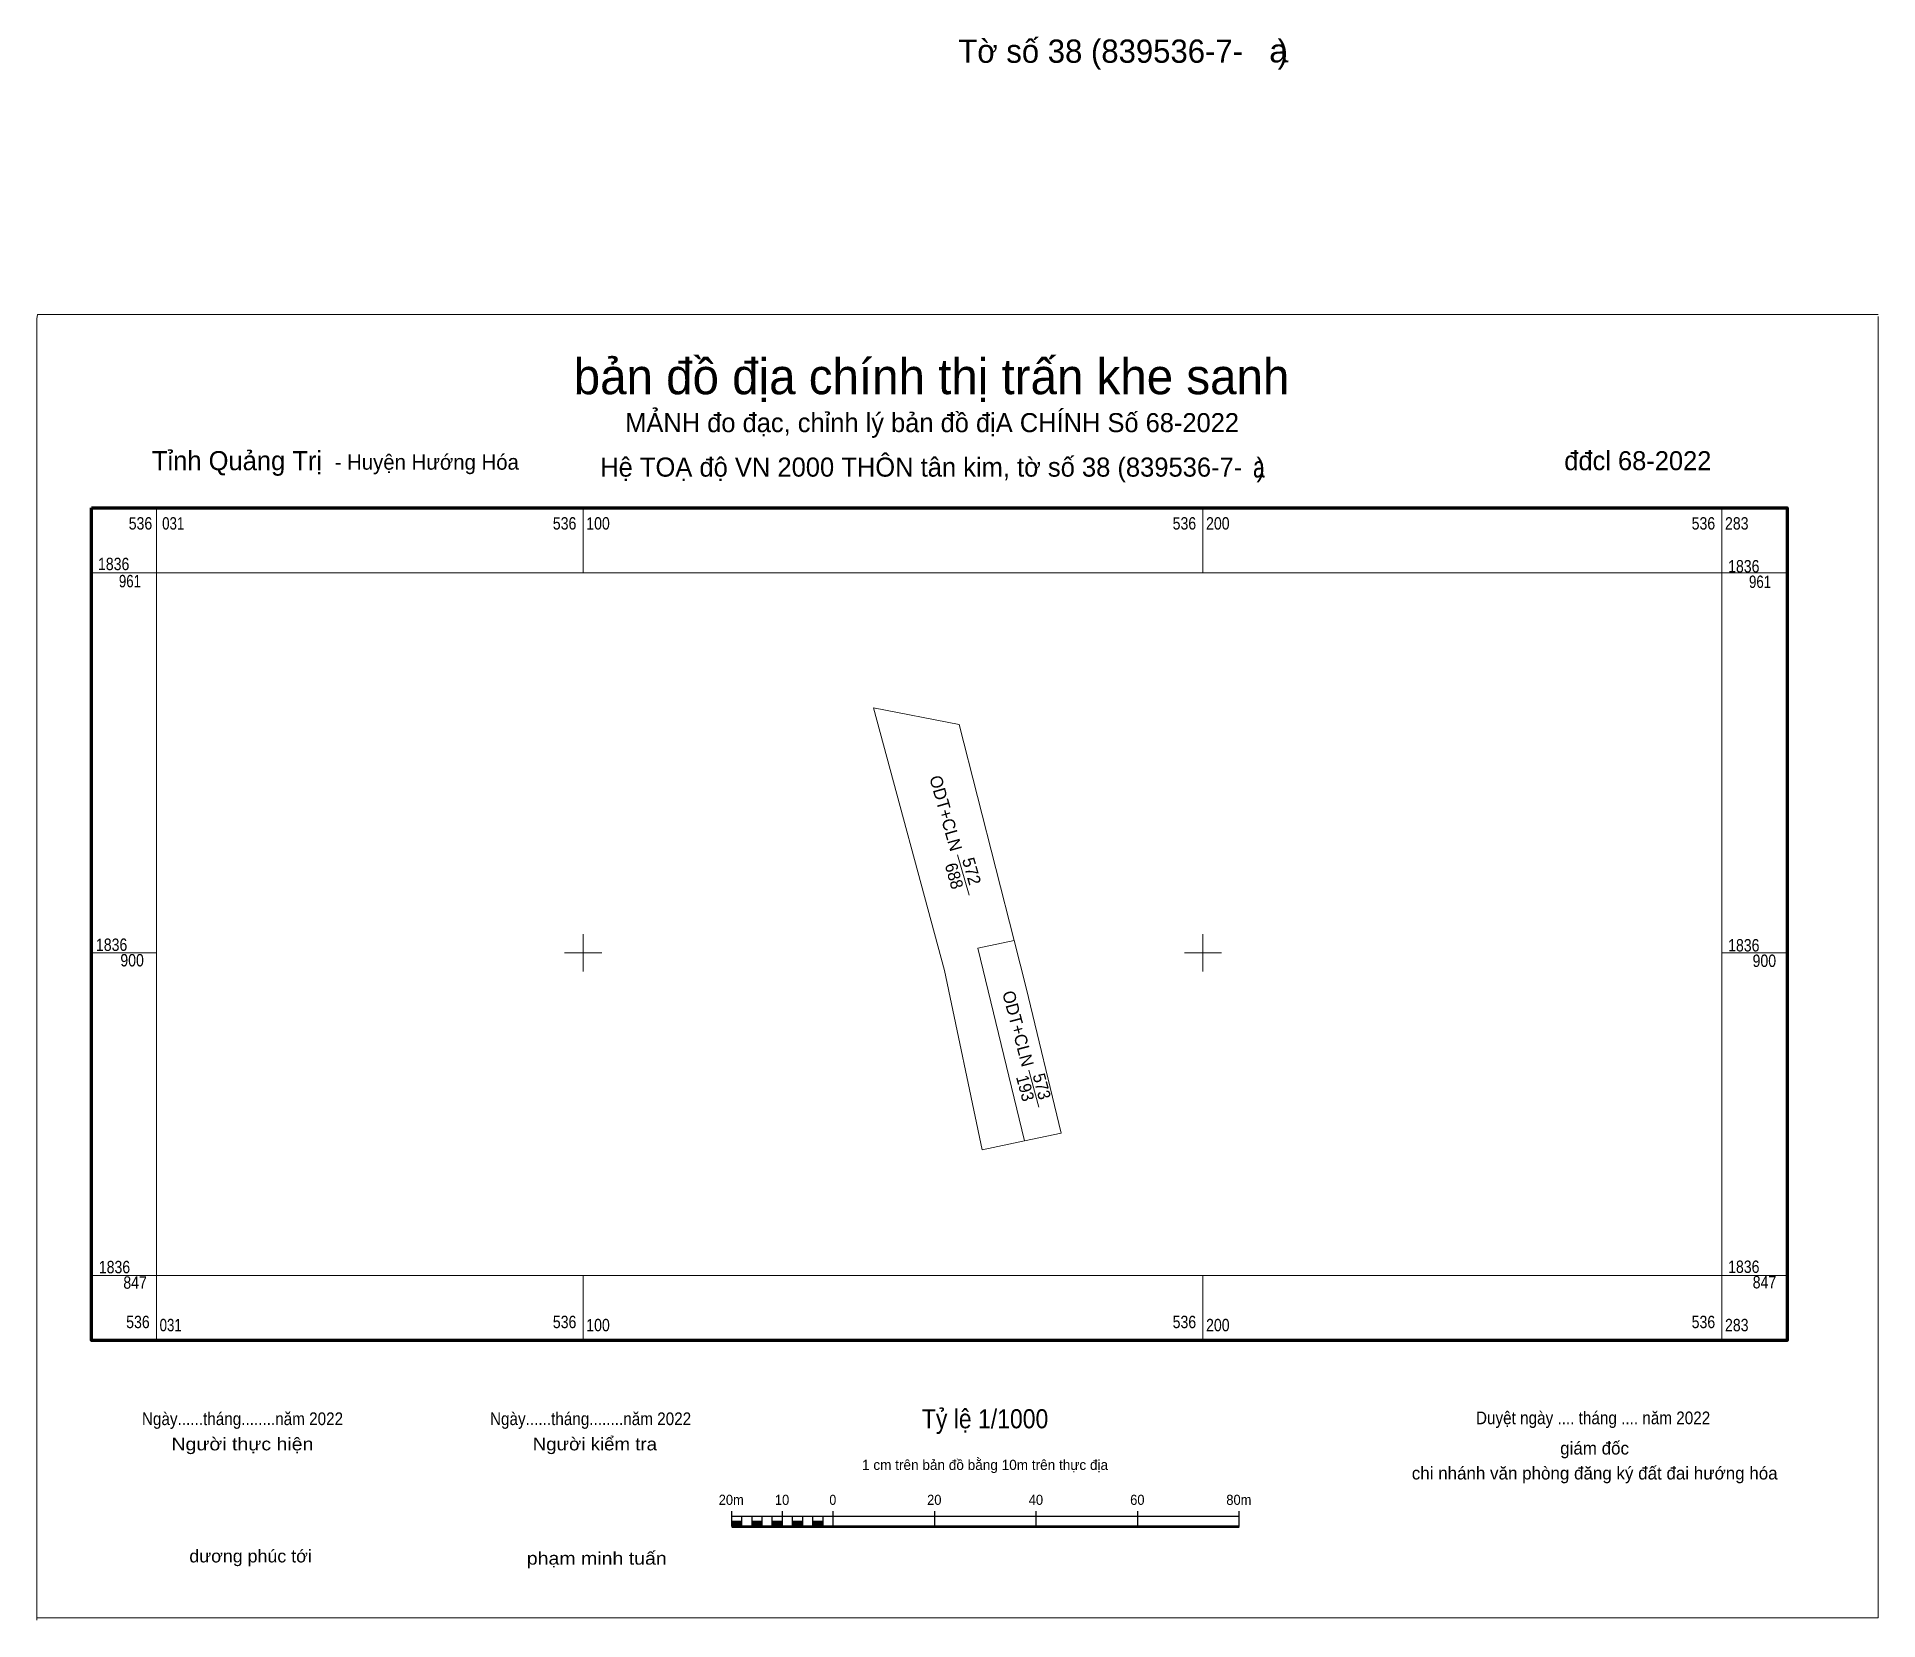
# Model space of a CAD drawing. Header units: metres. Extents: x 536012 to 536309, y 1836792 to 1837048.
import ezdxf
from ezdxf.enums import TextEntityAlignment as Align

# ---------------------------------------------------------------- set-up
doc = ezdxf.new("R2010")
doc.units = ezdxf.units.M
doc.header["$LTSCALE"] = 0.8
for name, color, linetype, lineweight in [('10', 7, 'Continuous', 13), ('11', 7, 'Continuous', 13), ('13', 7, 'Continuous', 13), ('2', 7, 'Continuous', 25), ('63', 7, 'Continuous', 13), ('9', 7, 'Continuous', 13)]:
    doc.layers.add(name, color=color, linetype=linetype, lineweight=lineweight)
doc.layers.add('4', color=7, linetype='Continuous')

msp = doc.modelspace()

# ---------------------------------------------------------------- hatches: boundary and pattern name
at = {"layer": '2'}
for points in [[(536123.96, 1836807.46), (536125.6, 1836807.46), (536125.6, 1836808.28), (536123.96, 1836808.28)], [(536127.24, 1836807.46), (536128.87, 1836807.46), (536128.87, 1836808.28), (536127.24, 1836808.28)], [(536130.51, 1836807.46), (536132.15, 1836807.46), (536132.15, 1836808.28), (536130.51, 1836808.28)], [(536133.79, 1836807.46), (536135.43, 1836807.46), (536135.43, 1836808.28), (536133.79, 1836808.28)], [(536137.06, 1836807.46), (536138.7, 1836807.46), (536138.7, 1836808.28), (536137.06, 1836808.28)]]:
    msp.add_hatch(color=256, dxfattribs=at).paths.add_polyline_path(points)

# ---------------------------------------------------------------- linework, layer by layer
at = {"layer": '10'}
for p, q in [((536146.86, 1836939.51), (536160.69, 1836936.87)), ((536160.69, 1836936.87), (536169.53, 1836902)), ((536164.39, 1836868.2), (536171.23, 1836869.66)), ((536171.23, 1836869.66), (536177.1, 1836870.91))]:
    msp.add_line(p, q, dxfattribs=at)
for points in [[(536146.86, 1836939.51), (536158.31, 1836897.14), (536164.39, 1836868.2)], [(536169.53, 1836902), (536171.47, 1836894.36), (536177.1, 1836870.91)]]:
    msp.add_lwpolyline(points, dxfattribs=at)
at = {"layer": '11'}
msp.add_line((536011.94, 1837003.02), (536308.94, 1837003.02), dxfattribs=at)
for points in [[(536011.85, 1836792.32), (536011.85, 1837002.32), (536011.94, 1837003.02)], [(536308.94, 1837002.7), (536308.94, 1836792.7), (536011.94, 1836792.7)]]:
    msp.add_lwpolyline(points, dxfattribs=at)
at = {"layer": '13'}
for p, q in [((536160.41, 1836915.8), (536162.27, 1836909.29)), ((536171.93, 1836881.08), (536173.51, 1836875.12))]:
    msp.add_line(p, q, dxfattribs=at)
at = {"layer": '2'}
for p, q in [((536123.96, 1836807.46), (536123.96, 1836809.92)), ((536132.15, 1836807.46), (536132.15, 1836809.92)), ((536140.34, 1836807.46), (536140.34, 1836809.92)), ((536156.72, 1836807.46), (536156.72, 1836809.92)), ((536173.1, 1836807.46), (536173.1, 1836809.92)), ((536189.48, 1836807.46), (536189.48, 1836809.92)), ((536205.86, 1836807.46), (536205.86, 1836809.92)), ((536123.96, 1836809.1), (536205.86, 1836809.1)), ((536125.6, 1836807.46), (536125.6, 1836809.1)), ((536127.24, 1836807.46), (536127.24, 1836809.1)), ((536128.87, 1836807.46), (536128.87, 1836809.1)), ((536130.51, 1836807.46), (536130.51, 1836809.1)), ((536133.79, 1836807.46), (536133.79, 1836809.1)), ((536135.43, 1836807.46), (536135.43, 1836809.1)), ((536137.06, 1836807.46), (536137.06, 1836809.1)), ((536138.7, 1836807.46), (536138.7, 1836809.1))]:
    msp.add_line(p, q, dxfattribs=at)
at = {"layer": '2', "lineweight": 53}
msp.add_line((536123.96, 1836807.46), (536205.86, 1836807.46), dxfattribs=at)
at = {"layer": '2', "lineweight": 13}
for points in [[(536123.96, 1836807.46), (536125.6, 1836807.46), (536125.6, 1836808.28), (536123.96, 1836808.28)], [(536127.24, 1836807.46), (536128.87, 1836807.46), (536128.87, 1836808.28), (536127.24, 1836808.28)], [(536130.51, 1836807.46), (536132.15, 1836807.46), (536132.15, 1836808.28), (536130.51, 1836808.28)], [(536133.79, 1836807.46), (536135.43, 1836807.46), (536135.43, 1836808.28), (536133.79, 1836808.28)], [(536137.06, 1836807.46), (536138.7, 1836807.46), (536138.7, 1836808.28), (536137.06, 1836808.28)]]:
    msp.add_lwpolyline(points, close=True, dxfattribs=at)
at = {"layer": '63'}
for p, q in [((536031.16, 1836961.3), (536031.16, 1836971.8)), ((536100, 1836961.3), (536100, 1836971.8)), ((536200, 1836961.3), (536200, 1836971.8)), ((536283.73, 1836961.3), (536283.73, 1836971.8)), ((536031.16, 1836961.3), (536020.66, 1836961.3)), ((536283.73, 1836961.3), (536294.23, 1836961.3)), ((536100, 1836897), (536100, 1836903)), ((536200, 1836897), (536200, 1836903)), ((536031.16, 1836900), (536020.66, 1836900)), ((536097, 1836900), (536103, 1836900)), ((536197, 1836900), (536203, 1836900)), ((536283.73, 1836900), (536294.23, 1836900)), ((536031.16, 1836847.94), (536020.66, 1836847.94)), ((536031.16, 1836847.94), (536031.16, 1836837.44)), ((536100, 1836847.94), (536100, 1836837.44)), ((536200, 1836847.94), (536200, 1836837.44)), ((536283.73, 1836847.94), (536283.73, 1836837.44)), ((536283.73, 1836847.94), (536294.23, 1836847.94))]:
    msp.add_line(p, q, dxfattribs=at)
at = {"layer": '63', "lineweight": 70}
msp.add_lwpolyline([(536020.66, 1836971.8), (536294.23, 1836971.8), (536294.23, 1836837.44), (536020.66, 1836837.44)], close=True, dxfattribs=at)
at = {"layer": '63'}
msp.add_lwpolyline([(536031.16, 1836961.3), (536283.73, 1836961.3), (536283.73, 1836847.94), (536031.16, 1836847.94)], close=True, dxfattribs=at)
at = {"layer": '9'}
msp.add_lwpolyline([(536169.53, 1836902), (536163.66, 1836900.75), (536171.23, 1836869.66)], dxfattribs=at)

# ---------------------------------------------------------------- texts
at = {"layer": '10', "width": 0.75}
msp.add_text('a', height=3.4, dxfattribs=at).set_placement((536209.03, 1836976.71), align=Align.CENTER)
at = {"layer": '13'}
msp.add_text('572', height=2, rotation=285.876, dxfattribs=at).set_placement((536161.7134, 1836912.8986), align=Align.CENTER)
at = {"layer": '13', "width": 0.95}
msp.add_text('573', height=2, rotation=284.821, dxfattribs=at).set_placement((536173.0362, 1836878.1958), align=Align.CENTER)
at = {"layer": '2'}
for s, height, p in [('bản đồ địa chính thị trấn khe sanh', 5.731, (536156.205, 1836990.14)), ('MẢNH đo đạc, chỉnh lý bản đồ địA CHÍNH Số 68-2022', 3.07, (536156.3, 1836984.02)), ('Hệ TOẠ độ VN 2000 THÔN tân kim, tờ số 38 (839536-7-  )', 3.078, (536156.37, 1836976.84)), ('giám đốc', 2.047, (536263.185, 1836819.05)), ('1 cm trên bản đồ bằng 10m trên thực địa', 1.638, (536164.84, 1836816.56)), ('chi nhánh văn phòng đăng ký đất đai hướng hóa', 2.047, (536263.205, 1836815.02))]:
    msp.add_text(s, height=height, dxfattribs=at).set_placement(p, align=Align.CENTER)
for s, height, p in [('Tỉnh Quảng Trị ', 3.078, (536030.42, 1836977.88)), ('- Huyện Hướng Hóa', 2.456, (536059.9, 1836977.96))]:
    msp.add_text(s, height=height, dxfattribs=at).set_placement(p)
msp.add_text(' đđcl 68-2022', height=3.07, dxfattribs=at).set_placement((536282.03, 1836977.88), align=Align.RIGHT)
for rotation, p in [(285.876, (536159.2596, 1836916.2171)), (284.821, (536170.8094, 1836881.4416))]:
    msp.add_text('ODT+CLN', height=2, rotation=rotation, dxfattribs=at).set_placement(p, align=Align.RIGHT)
for s, height, width, p in [('Ngày......tháng........năm 2022', 2.047, 0.9, (536045.035, 1836823.8)), ('Ngày......tháng........năm 2022', 2.047, 0.9, (536101.195, 1836823.8)), ('Tỷ lệ 1/1000', 3.079, 0.9, (536164.845, 1836823.28)), ('Duyệt ngày .... tháng .... năm 2022', 2.047, 0.9, (536262.945, 1836823.94)), ('Người thực hiện', 2.047, 1.15, (536045.02, 1836819.72)), ('Người kiểm tra', 2.047, 1.1, (536101.885, 1836819.72)), ('20m', 1.638, 0.95, (536123.89, 1836810.92)), ('10', 1.638, 0.95, (536132.09, 1836810.92)), ('0', 1.638, 0.9, (536140.275, 1836810.92)), ('20', 1.638, 0.95, (536156.65, 1836810.92)), ('40', 1.638, 0.95, (536173.05, 1836810.92)), ('60', 1.638, 0.95, (536189.41, 1836810.92)), ('80m', 1.638, 0.95, (536205.79, 1836810.92)), ('dương phúc tới', 2.047, 1.05, (536046.335, 1836801.64)), ('phạm minh tuấn', 2.047, 1.15, (536102.19, 1836801.28))]:
    msp.add_text(s, height=height, dxfattribs=dict(at, width=width)).set_placement(p, align=Align.CENTER)
at = {"layer": '4', "width": 0.95}
for s, rotation, p in [(' 688', 285.876, (536158.7973, 1836912.4836)), (' 193', 284.821, (536170.2722, 1836878.2608))]:
    msp.add_text(s, height=2, rotation=rotation, dxfattribs=at).set_placement(p, align=Align.CENTER)
at = {"layer": '63'}
msp.add_text('Tờ số 38 (839536-7-    )', height=3.75, dxfattribs=at).set_placement((536187.115, 1837043.62), align=Align.CENTER)
at = {"layer": '63', "width": 1.1}
msp.add_text('a', height=3.75, dxfattribs=at).set_placement((536212.215, 1837043.69), align=Align.CENTER)
at = {"layer": '63'}
for s, width, p in [('536', 0.85, (536030.47, 1836968.3)), ('536', 0.85, (536098.9, 1836968.3)), ('536', 0.85, (536198.9, 1836968.3)), ('536', 0.85, (536282.64, 1836968.3)), ('961', 0.8, (536028.66, 1836958.98)), ('961', 0.8, (536291.67, 1836958.88)), ('900', 0.85, (536029.12, 1836897.81)), ('900', 0.85, (536292.47, 1836897.72)), ('847', 0.85, (536029.6, 1836845.8)), ('847', 0.85, (536292.49, 1836845.85)), ('536', 0.85, (536030.06, 1836839.44)), ('536', 0.85, (536098.9, 1836839.44)), ('536', 0.85, (536198.9, 1836839.44)), ('536', 0.85, (536282.64, 1836839.44))]:
    msp.add_text(s, height=2, dxfattribs=dict(at, width=width)).set_placement(p, align=Align.RIGHT)
for s, width, p in [('031', 0.8, (536032.07, 1836968.3)), ('100', 0.85, (536100.5, 1836968.3)), ('200', 0.85, (536200.5, 1836968.3)), ('283', 0.85, (536284.23, 1836968.3)), ('1836', 0.85, (536021.72, 1836961.75)), ('1836', 0.85, (536284.73, 1836961.38)), ('1836', 0.85, (536021.39, 1836900.31)), ('1836', 0.85, (536284.73, 1836900.22)), ('1836', 0.85, (536021.85, 1836848.3)), ('1836', 0.85, (536284.73, 1836848.35)), ('031', 0.8, (536031.66, 1836838.94)), ('100', 0.85, (536100.5, 1836838.94)), ('200', 0.85, (536200.5, 1836838.94)), ('283', 0.85, (536284.23, 1836838.94))]:
    msp.add_text(s, height=2, dxfattribs=dict(at, width=width)).set_placement(p)

doc.saveas('drawing.dxf')
